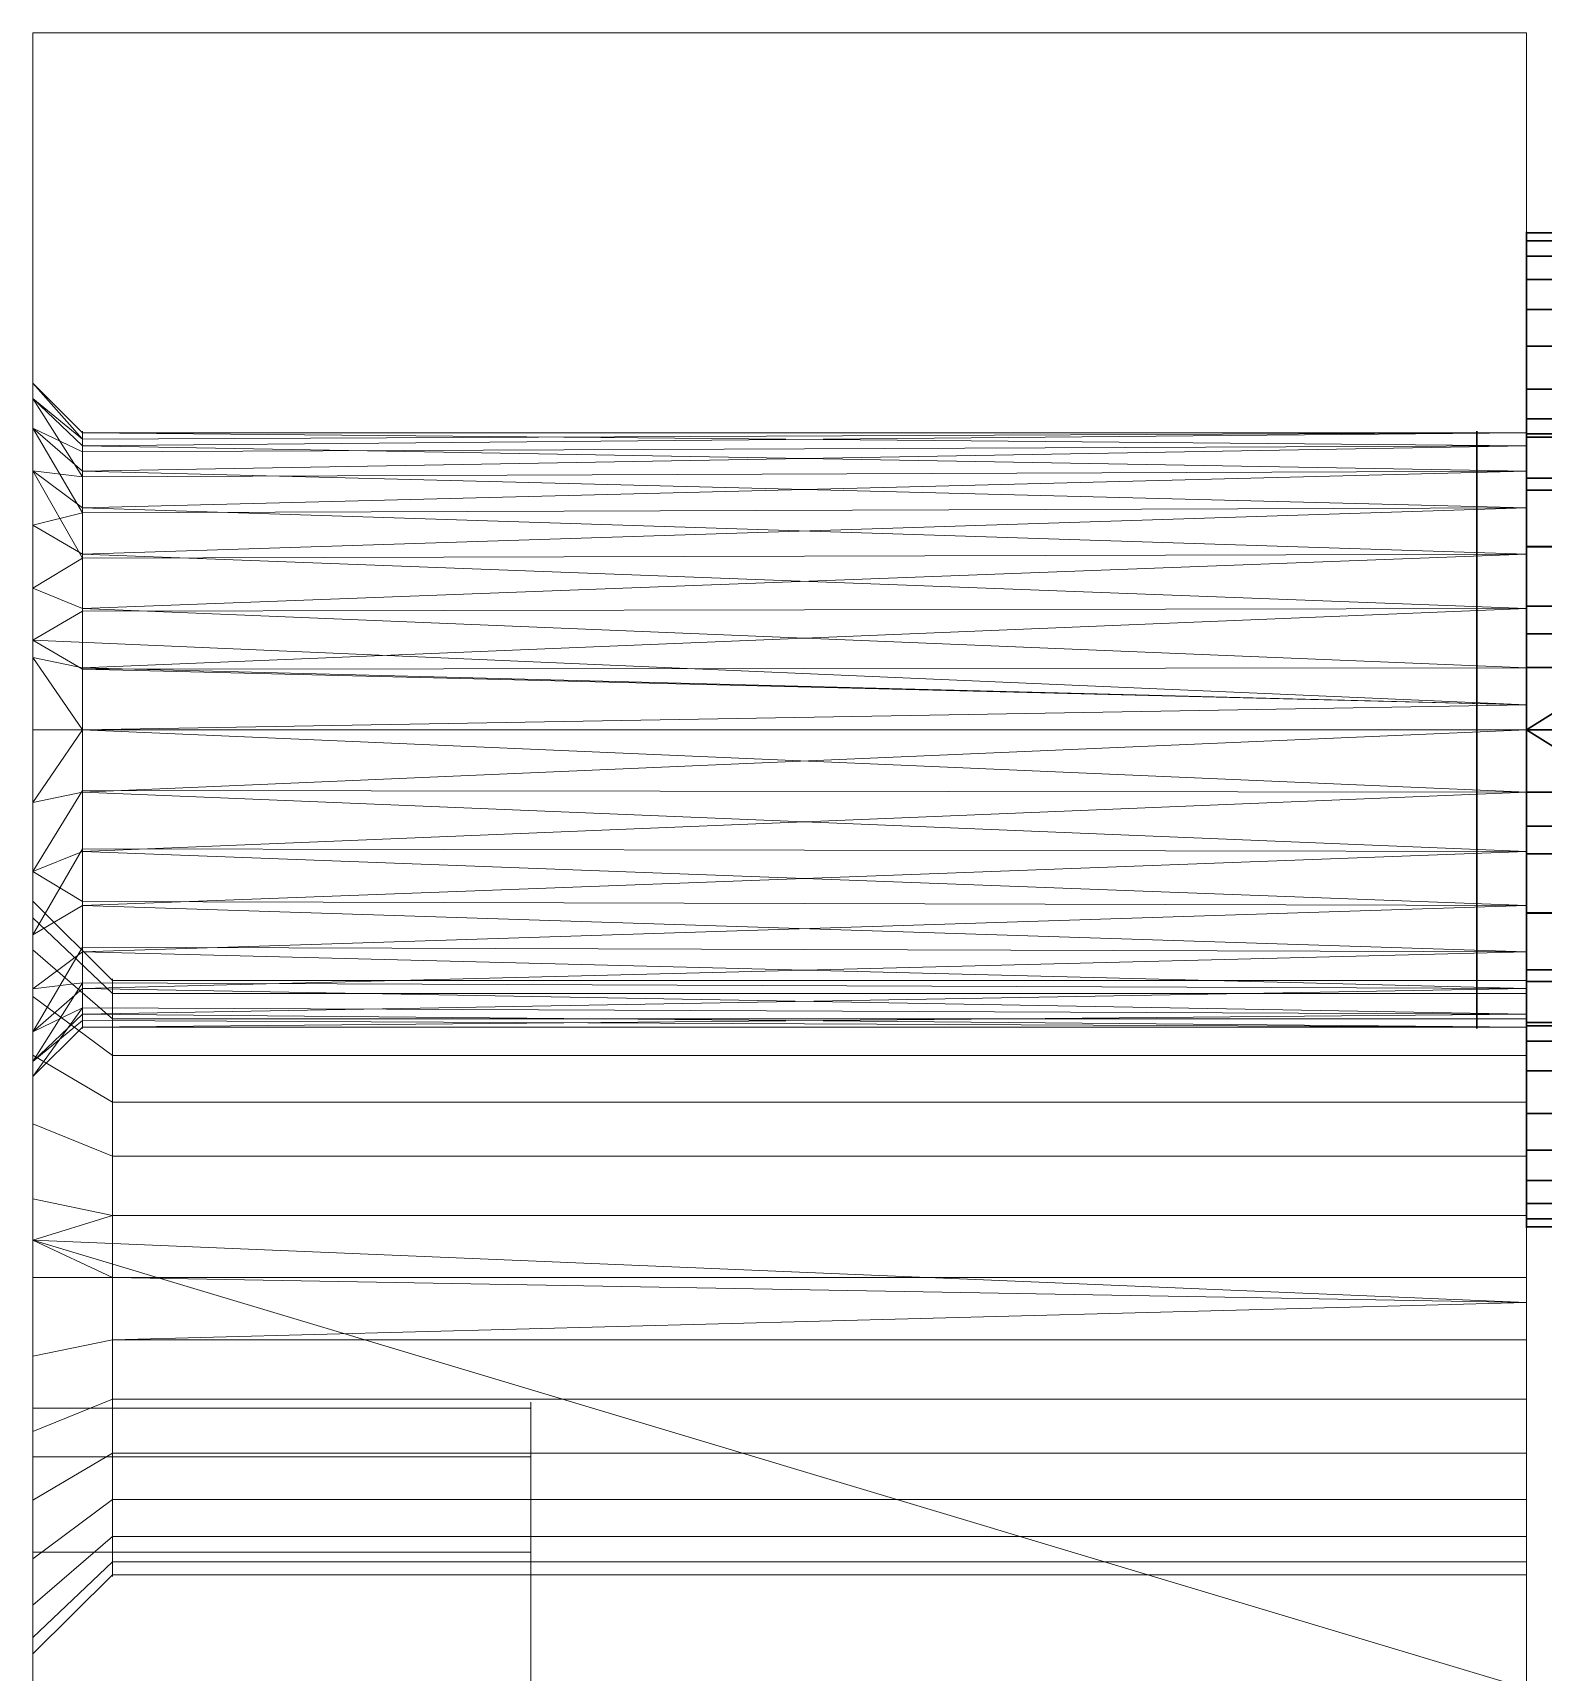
# Model space of a CAD drawing. Header units: millimetres. Extents: x -228 to 252, y -232 to 100.
# Drawn here: x -130 to -99.67, y 17.07 to 50 of the extents above; entities that cross this region are included whole.
import ezdxf

# ---------------------------------------------------------------- set-up
doc = ezdxf.new("R2010")
doc.units = ezdxf.units.MM
doc.layers.add('1', color=7, linetype='Continuous', true_color=0xffffff)

# ---------------------------------------------------------------- blocks, each defined once
blk = doc.blocks.new('UG_SURFACE_006')
at = {"layer": '1', "color": 252, "linetype": 'Continuous', "lineweight": 18}
for points in [[(75.750001, 29.999999, 34.75), (24.250001, 29.999999, 34.75), (50.000001, 29.999999, 42.5), (59.151575, 29.999999, 44.445228)], [(24.250001, 29.999999, 107.450001), (75.750001, 29.999999, 107.450001), (54.678012, 29.999999, 87.00832), (45.321986, 29.999999, 87.00832)], [(24.250001, 29.999999, 235.249996), (75.750001, 29.999999, 235.249996), (54.678012, 29.999999, 227.008328), (45.321986, 29.999999, 227.008328)], [(50.000001, 29.999999, 182.500005), (59.151575, 29.999999, 184.445232), (75.750001, 29.999999, 162.550002), (24.250001, 29.999999, 162.550002)], [(24.250001, 29.999999, 162.550002), (69.352098, 29.999999, 140.085399), (67.771971, 29.999999, 137.348533)], [(24.250001, 29.999999, 107.450001), (68.418205, 29.999999, 131.200001), (70.532829, 29.999999, 128.851473)], [(67.771971, 29.999999, 137.348533), (67.441635, 29.999999, 134.20558), (24.250001, 29.999999, 107.450001), (24.250001, 29.999999, 162.550002)], [(70.532829, 29.999999, 128.851473), (73.419869, 29.999999, 127.566084), (75.750001, 29.999999, 107.450001), (24.250001, 29.999999, 107.450001)], [(24.250001, 29.999999, 162.550002), (75.750001, 29.999999, 162.550002), (71.908802, 29.999999, 141.942948), (69.352098, 29.999999, 140.085399)], [(67.441635, 29.999999, 134.20558), (68.418205, 29.999999, 131.200001), (24.250001, 29.999999, 107.450001)], [(75.750001, 29.999999, 270.000011), (75.750001, 29.999999, 235.249996), (24.250001, 29.999999, 235.249996), (24.250001, 29.999999, 270.000011)], [(75.750001, 29.999999, 34.75), (75.750001, 29.999999, 6.5), (24.250001, 29.999999, 6.5), (24.250001, 29.999999, 34.75)], [(75.750001, 29.999999, 6.5), (75.750001, 29.999999), (24.250001, 29.999999), (24.250001, 29.999999, 6.5)], [(75.750001, 29.999999, 270.000011), (24.250001, 29.999999, 270.000011), (27.75, 0, 270.000011), (66.749997, 0, 270.000011)], [(24.250001, 29.999999), (75.750001, 29.999999), (66.749997, 0), (27.75, 0)], [(63.225165, 29.999999, 223.202884), (54.678012, 29.999999, 227.008328), (75.750001, 29.999999, 235.249996)], [(63.225165, 29.999999, 83.202884), (54.678012, 29.999999, 87.00832), (75.750001, 29.999999, 107.450001)], [(75.750001, 29.999999, 34.75), (59.151575, 29.999999, 44.445228), (66.720761, 29.999999, 49.944561)], [(75.750001, 29.999999, 162.550002), (59.151575, 29.999999, 184.445232), (66.720761, 29.999999, 189.944565)], [(75.750001, 29.999999, 107.450001), (69.485575, 29.999999, 76.250002), (63.225165, 29.999999, 83.202884)], [(69.485575, 29.999999, 216.250002), (63.225165, 29.999999, 223.202884), (75.750001, 29.999999, 235.249996)], [(63.225165, 20, 83.202884), (63.225165, 29.999999, 83.202884), (69.485575, 29.999999, 76.250002), (69.485575, 20, 76.250002)], [(63.225165, 20, 223.202884), (63.225165, 29.999999, 223.202884), (69.485575, 29.999999, 216.250002), (69.485575, 20, 216.250002)], [(66.720761, 29.999999, 49.944561), (71.398772, 29.999999, 58.047116), (75.750001, 29.999999, 34.75)], [(66.720761, 29.999999, 189.944565), (71.398772, 29.999999, 198.047116), (75.750001, 29.999999, 162.550002)], [(71.398772, 20, 58.047116), (71.398772, 29.999999, 58.047116), (66.720761, 29.999999, 49.944561), (66.720761, 20, 49.944561)], [(71.398772, 20, 198.047116), (71.398772, 29.999999, 198.047116), (66.720761, 29.999999, 189.944565), (66.720761, 20, 189.944565)], [(75.750001, 29.999999, 270.000011), (66.749997, 0, 270.000011), (74.500002, 0, 270.000011)], [(75.750001, 29.999999), (74.500002, 0), (66.749997, 0)], [(69.293663, 28.4, 136.854097), (69.03287, 28.4, 134.37283), (67.441635, 29.999999, 134.20558), (67.771971, 29.999999, 137.348533)], [(69.03287, 28.4, 134.37283), (69.803849, 28.4, 131.999999), (68.418205, 29.999999, 131.200001), (67.441635, 29.999999, 134.20558)], [(70.541129, 28.4, 139.014781), (69.293663, 28.4, 136.854097), (67.771971, 29.999999, 137.348533), (69.352098, 29.999999, 140.085399)], [(69.803849, 28.4, 131.999999), (71.473286, 28.4, 130.145893), (70.532829, 29.999999, 128.851473), (68.418205, 29.999999, 131.200001)], [(72.55958, 28.4, 140.481278), (70.541129, 28.4, 139.014781), (69.352098, 29.999999, 140.085399), (71.908802, 29.999999, 141.942948)], [(72.376743, 29.999999, 67.351893), (69.485575, 29.999999, 76.250002), (75.750001, 29.999999, 107.450001)], [(75.750001, 29.999999, 235.249996), (72.376743, 29.999999, 207.351893), (69.485575, 29.999999, 216.250002)], [(69.485575, 20, 76.250002), (69.485575, 29.999999, 76.250002), (72.376743, 29.999999, 67.351893), (72.376743, 20, 67.351893)], [(69.485575, 20, 216.250002), (69.485575, 29.999999, 216.250002), (72.376743, 29.999999, 207.351893), (72.376743, 20, 207.351893)], [(71.473286, 28.4, 130.145893), (73.75253, 28.4, 129.131109), (73.419869, 29.999999, 127.566084), (70.532829, 29.999999, 128.851473)], [(75.750001, 29.999999, 34.75), (71.398772, 29.999999, 58.047116), (72.376743, 29.999999, 67.351893)], [(75.750001, 29.999999, 235.249996), (75.750001, 29.999999, 162.550002), (71.398772, 29.999999, 198.047116), (72.376743, 29.999999, 207.351893)], [(72.376743, 20, 67.351893), (72.376743, 29.999999, 67.351893), (71.398772, 29.999999, 58.047116), (71.398772, 20, 58.047116)], [(72.376743, 20, 207.351893), (72.376743, 29.999999, 207.351893), (71.398772, 29.999999, 198.047116), (71.398772, 20, 198.047116)], [(75.000003, 29.999999, 142.6), (71.908802, 29.999999, 141.942948), (75.750001, 29.999999, 162.550002)], [(75.000003, 28.4, 141.000003), (72.55958, 28.4, 140.481278), (71.908802, 29.999999, 141.942948), (75.000003, 29.999999, 142.6)], [(72.376743, 29.999999, 67.351893), (75.750001, 29.999999, 107.450001), (75.750001, 29.999999, 34.75)], [(73.419869, 29.999999, 127.566084), (75.750001, 29.999999, 127.566084), (75.750001, 29.999999, 107.450001)], [(75.750001, 29.999999, 127.566084), (73.419869, 29.999999, 127.566084), (73.75253, 28.4, 129.131109), (76.247469, 28.4, 129.131109)], [(87.800004, 29.999999, 270.000011), (75.750001, 29.999999, 270.000011), (74.500002, 0, 270.000011), (86.499996, 0, 270.000011)], [(75.750001, 29.999999), (87.800004, 29.999999), (86.499996, 0), (74.500002, 0)], [(75.750001, 29.999999, 162.550002), (75.750001, 29.999999, 142.440587), (75.000003, 29.999999, 142.6)], [(75.000003, 28.4, 141.000003), (75.000003, 29.999999, 142.6), (75.750001, 29.999999, 142.440587)], [(75.750001, 29.999999, 142.440587), (78.091197, 29.999999, 141.942948), (77.440418, 28.4, 140.481278), (75.000003, 28.4, 141.000003)], [(87.800004, 29.999999, 107.450001), (75.750001, 29.999999, 107.450001), (76.58013, 29.999999, 127.566084), (79.46717, 29.999999, 128.851473)], [(75.750001, 29.999999, 107.450001), (75.750001, 29.999999, 127.566084), (76.58013, 29.999999, 127.566084)], [(75.750001, 29.999999, 34.75), (80.797985, 29.999999, 24.683915), (79.342604, 29.999999, 22.163119)], [(87.800004, 29.999999, 6.5), (75.750001, 29.999999, 6.5), (81.885502, 29.999999, 14.336881), (84.544621, 29.999999, 13.152967)], [(75.750001, 29.999999, 34.75), (83.152846, 29.999999, 26.394818), (80.797985, 29.999999, 24.683915)], [(75.750001, 29.999999, 6.5), (79.038344, 29.999999, 19.2683), (79.937823, 29.999999, 16.5)], [(75.750001, 29.999999, 34.75), (87.800004, 29.999999, 34.75), (86.000003, 29.999999, 27.000001), (83.152846, 29.999999, 26.394818)], [(79.937823, 29.999999, 16.5), (81.885502, 29.999999, 14.336881), (75.750001, 29.999999, 6.5)], [(79.342604, 29.999999, 22.163119), (79.038344, 29.999999, 19.2683), (75.750001, 29.999999, 6.5), (75.750001, 29.999999, 34.75)], [(75.750001, 29.999999, 235.249996), (75.750001, 29.999999, 270.000011), (79.342604, 29.999999, 252.163112), (79.038344, 29.999999, 249.268293)], [(87.800004, 29.999999, 235.249996), (75.750001, 29.999999, 235.249996), (81.885502, 29.999999, 244.336888), (84.544621, 29.999999, 243.152961)], [(79.038344, 29.999999, 249.268293), (79.937823, 29.999999, 246.5), (75.750001, 29.999999, 235.249996)], [(79.937823, 29.999999, 246.5), (81.885502, 29.999999, 244.336888), (75.750001, 29.999999, 235.249996)], [(75.750001, 29.999999, 270.000011), (80.797985, 29.999999, 254.683912), (79.342604, 29.999999, 252.163112)], [(75.750001, 29.999999, 270.000011), (87.800004, 29.999999, 270.000011), (86.000003, 29.999999, 256.999999), (83.152846, 29.999999, 256.394804)], [(83.152846, 29.999999, 256.394804), (80.797985, 29.999999, 254.683912), (75.750001, 29.999999, 270.000011)], [(78.091197, 29.999999, 141.942948), (75.750001, 29.999999, 142.440587), (75.750001, 29.999999, 162.550002), (87.800004, 29.999999, 162.550002)], [(87.800004, 29.999999, 235.249996), (87.800004, 29.999999, 162.550002), (75.750001, 29.999999, 162.550002), (75.750001, 29.999999, 235.249996)], [(87.800004, 29.999999, 107.450001), (87.800004, 29.999999, 34.75), (75.750001, 29.999999, 34.75), (75.750001, 29.999999, 107.450001)], [(87.800004, 29.999999, 6.5), (87.800004, 29.999999), (75.750001, 29.999999), (75.750001, 29.999999, 6.5)], [(76.247469, 28.4, 129.131109), (76.58013, 29.999999, 127.566084), (75.750001, 29.999999, 127.566084)], [(76.247469, 28.4, 129.131109), (78.526713, 28.4, 130.145893), (79.46717, 29.999999, 128.851473), (76.58013, 29.999999, 127.566084)], [(79.45887, 28.4, 139.014781), (77.440418, 28.4, 140.481278), (78.091197, 29.999999, 141.942948), (80.647901, 29.999999, 140.085399)], [(87.800004, 29.999999, 162.550002), (80.647901, 29.999999, 140.085399), (78.091197, 29.999999, 141.942948)], [(78.526713, 28.4, 130.145893), (80.19615, 28.4, 131.999999), (81.581794, 29.999999, 131.200001), (79.46717, 29.999999, 128.851473)], [(79.038344, 29.999999, 19.2683), (80.03287, 28.999999, 19.372828), (80.418356, 28.999999, 18.186415)], [(80.163263, 28.999999, 20.613465), (80.03287, 28.999999, 19.372828), (79.038344, 29.999999, 19.2683), (79.342604, 29.999999, 22.163119)], [(80.418356, 28.999999, 18.186415), (80.803849, 28.999999, 17.000001), (79.937823, 29.999999, 16.5), (79.038344, 29.999999, 19.2683)], [(79.937823, 29.999999, 246.5), (79.038344, 29.999999, 249.268293), (80.03287, 28.999999, 249.372825), (80.418356, 28.999999, 248.186409)], [(80.163263, 28.999999, 250.613451), (80.03287, 28.999999, 249.372825), (79.038344, 29.999999, 249.268293), (79.342604, 29.999999, 252.163112)], [(79.342604, 29.999999, 22.163119), (80.293663, 28.999999, 21.854103), (80.163263, 28.999999, 20.613465)], [(80.917396, 28.999999, 22.934442), (80.293663, 28.999999, 21.854103), (79.342604, 29.999999, 22.163119), (80.797985, 29.999999, 24.683915)], [(79.342604, 29.999999, 252.163112), (80.293663, 28.999999, 251.854092), (80.163263, 28.999999, 250.613451)], [(79.342604, 29.999999, 252.163112), (80.797985, 29.999999, 254.683912), (81.541128, 28.999999, 254.01479), (80.917396, 28.999999, 252.934456)], [(80.917396, 28.999999, 252.934456), (80.293663, 28.999999, 251.854092), (79.342604, 29.999999, 252.163112)], [(80.706336, 28.4, 136.854097), (79.45887, 28.4, 139.014781), (80.647901, 29.999999, 140.085399), (82.228027, 29.999999, 137.348533)], [(79.46717, 29.999999, 128.851473), (81.581794, 29.999999, 131.200001), (87.800004, 29.999999, 107.450001)], [(79.937823, 29.999999, 16.5), (80.803849, 28.999999, 17.000001), (81.638567, 28.999999, 16.072949)], [(81.638567, 28.999999, 16.072949), (82.473285, 28.999999, 15.145898), (81.885502, 29.999999, 14.336881), (79.937823, 29.999999, 16.5)], [(79.937823, 29.999999, 246.5), (80.803849, 28.999999, 246.999994), (81.638567, 28.999999, 246.072948)], [(80.418356, 28.999999, 248.186409), (80.803849, 28.999999, 246.999994), (79.937823, 29.999999, 246.5)], [(81.638567, 28.999999, 246.072948), (82.473285, 28.999999, 245.145902), (81.885502, 29.999999, 244.336888), (79.937823, 29.999999, 246.5)], [(80.19615, 28.4, 131.999999), (80.967128, 28.4, 134.37283), (82.558364, 29.999999, 134.20558), (81.581794, 29.999999, 131.200001)], [(82.228027, 29.999999, 137.348533), (80.647901, 29.999999, 140.085399), (87.800004, 29.999999, 162.550002)], [(80.967128, 28.4, 134.37283), (80.706336, 28.4, 136.854097), (82.228027, 29.999999, 137.348533), (82.558364, 29.999999, 134.20558)], [(80.797985, 29.999999, 24.683915), (81.541128, 28.999999, 24.014784), (80.917396, 28.999999, 22.934442)], [(82.550354, 28.999999, 24.748027), (81.541128, 28.999999, 24.014784), (80.797985, 29.999999, 24.683915), (83.152846, 29.999999, 26.394818)], [(82.550354, 28.999999, 254.748017), (81.541128, 28.999999, 254.01479), (80.797985, 29.999999, 254.683912), (83.152846, 29.999999, 256.394804)], [(87.800004, 29.999999, 107.450001), (81.581794, 29.999999, 131.200001), (82.558364, 29.999999, 134.20558)], [(81.885502, 29.999999, 14.336881), (82.473285, 28.999999, 15.145898), (83.612911, 28.999999, 14.638506)], [(83.612911, 28.999999, 14.638506), (84.75253, 28.999999, 14.131115), (84.544621, 29.999999, 13.152967), (81.885502, 29.999999, 14.336881)], [(81.885502, 29.999999, 244.336888), (82.473285, 28.999999, 245.145902), (83.612911, 28.999999, 244.638503)], [(83.612911, 28.999999, 244.638503), (84.75253, 28.999999, 244.131118), (84.544621, 29.999999, 243.152961), (81.885502, 29.999999, 244.336888)], [(87.800004, 29.999999, 162.550002), (87.800004, 29.999999, 107.450001), (82.558364, 29.999999, 134.20558), (82.228027, 29.999999, 137.348533)], [(83.152846, 29.999999, 26.394818), (83.55958, 28.999999, 25.481272), (82.550354, 28.999999, 24.748027)], [(83.152846, 29.999999, 256.394804), (83.55958, 28.999999, 255.481273), (82.550354, 28.999999, 254.748017)], [(83.152846, 29.999999, 26.394818), (86.000003, 29.999999, 27.000001), (86.000003, 28.999999, 26.000001), (84.779792, 28.999999, 25.740637)], [(84.779792, 28.999999, 25.740637), (83.55958, 28.999999, 25.481272), (83.152846, 29.999999, 26.394818)], [(83.152846, 29.999999, 256.394804), (86.000003, 29.999999, 256.999999), (86.000003, 28.999999, 256.000012), (84.779792, 28.999999, 255.740643)], [(84.779792, 28.999999, 255.740643), (83.55958, 28.999999, 255.481273), (83.152846, 29.999999, 256.394804)], [(84.544621, 29.999999, 13.152967), (87.455384, 29.999999, 13.152967), (87.800004, 29.999999, 6.5)], [(87.800004, 29.999999, 235.249996), (84.544621, 29.999999, 243.152961), (87.455384, 29.999999, 243.152961)], [(84.544621, 29.999999, 13.152967), (84.75253, 28.999999, 14.131115), (86.000003, 28.999999, 14.131115)], [(86.000003, 28.999999, 14.131115), (87.247469, 28.999999, 14.131115), (87.455384, 29.999999, 13.152967), (84.544621, 29.999999, 13.152967)], [(87.455384, 29.999999, 243.152961), (84.544621, 29.999999, 243.152961), (84.75253, 28.999999, 244.131118), (86.000003, 28.999999, 244.131118)], [(87.800004, 29.999999, 34.75), (87.800004, 29.999999, 26.617398), (86.000003, 29.999999, 27.000001)], [(87.800004, 29.999999, 270.000011), (87.800004, 29.999999, 256.617397), (86.000003, 29.999999, 256.999999)], [(87.220207, 28.999999, 25.740637), (86.000003, 28.999999, 26.000001), (86.000003, 29.999999, 27.000001), (87.800004, 29.999999, 26.617398)], [(87.220207, 28.999999, 255.740643), (86.000003, 28.999999, 256.000012), (86.000003, 29.999999, 256.999999), (87.800004, 29.999999, 256.617397)], [(86.000003, 28.999999, 244.131118), (87.247469, 28.999999, 244.131118), (87.455384, 29.999999, 243.152961)], [(86.499996, 0, 270.000011), (100.000001, 0, 270.000011), (100.000001, 29.999999, 270.000011), (87.800004, 29.999999, 270.000011)], [(87.800004, 29.999999), (100.000001, 29.999999), (100.000001, 0), (86.499996, 0)], [(87.800004, 29.999999, 26.617398), (88.847153, 29.999999, 26.394818), (88.440418, 28.999999, 25.481272), (87.220207, 28.999999, 25.740637)], [(87.800004, 29.999999, 256.617397), (88.847153, 29.999999, 256.394804), (88.440418, 28.999999, 255.481273), (87.220207, 28.999999, 255.740643)], [(87.800004, 29.999999, 13.306401), (87.455384, 29.999999, 13.152967), (87.247469, 28.999999, 14.131115), (88.387094, 28.999999, 14.638506)], [(87.800004, 29.999999, 243.306398), (87.455384, 29.999999, 243.152961), (87.247469, 28.999999, 244.131118), (88.387094, 28.999999, 244.638503)], [(87.455384, 29.999999, 243.152961), (87.800004, 29.999999, 243.306398), (87.800004, 29.999999, 235.249996)], [(87.455384, 29.999999, 13.152967), (87.800004, 29.999999, 13.306401), (87.800004, 29.999999, 6.5)], [(100.000001, 29.999999, 6.5), (87.800004, 29.999999, 6.5), (87.800004, 29.999999, 13.306401), (90.114497, 29.999999, 14.336881)], [(100.000001, 29.999999, 235.249996), (87.800004, 29.999999, 235.249996), (87.800004, 29.999999, 243.306398), (90.114497, 29.999999, 244.336888)], [(88.847153, 29.999999, 256.394804), (87.800004, 29.999999, 256.617397), (87.800004, 29.999999, 270.000011), (100.000001, 29.999999, 270.000011)], [(88.847153, 29.999999, 26.394818), (87.800004, 29.999999, 26.617398), (87.800004, 29.999999, 34.75), (100.000001, 29.999999, 34.75)], [(100.000001, 29.999999, 235.249996), (100.000001, 29.999999, 162.550002), (87.800004, 29.999999, 162.550002), (87.800004, 29.999999, 235.249996)], [(100.000001, 29.999999, 162.550002), (100.000001, 29.999999, 107.450001), (87.800004, 29.999999, 107.450001), (87.800004, 29.999999, 162.550002)], [(100.000001, 29.999999, 107.450001), (100.000001, 29.999999, 34.75), (87.800004, 29.999999, 34.75), (87.800004, 29.999999, 107.450001)], [(100.000001, 29.999999, 6.5), (100.000001, 29.999999), (87.800004, 29.999999), (87.800004, 29.999999, 6.5)], [(88.387094, 28.999999, 14.638506), (89.526713, 28.999999, 15.145898), (90.114497, 29.999999, 14.336881), (87.800004, 29.999999, 13.306401)], [(88.387094, 28.999999, 244.638503), (89.526713, 28.999999, 245.145902), (90.114497, 29.999999, 244.336888), (87.800004, 29.999999, 243.306398)], [(89.449644, 28.999999, 24.748027), (88.440418, 28.999999, 25.481272), (88.847153, 29.999999, 26.394818)], [(89.449644, 28.999999, 254.748017), (88.440418, 28.999999, 255.481273), (88.847153, 29.999999, 256.394804), (91.202013, 29.999999, 254.683912)], [(100.000001, 29.999999, 34.75), (91.202013, 29.999999, 24.683915), (88.847153, 29.999999, 26.394818)], [(100.000001, 29.999999, 270.000011), (91.202013, 29.999999, 254.683912), (88.847153, 29.999999, 256.394804)], [(88.847153, 29.999999, 26.394818), (91.202013, 29.999999, 24.683915), (90.45887, 28.999999, 24.014784), (89.449644, 28.999999, 24.748027)], [(91.202013, 29.999999, 254.683912), (90.45887, 28.999999, 254.01479), (89.449644, 28.999999, 254.748017)], [(90.114497, 29.999999, 14.336881), (89.526713, 28.999999, 15.145898), (90.361431, 28.999999, 16.072949)], [(92.062175, 29.999999, 246.5), (90.114497, 29.999999, 244.336888), (89.526713, 28.999999, 245.145902), (90.361431, 28.999999, 246.072948)], [(100.000001, 29.999999, 6.5), (90.114497, 29.999999, 14.336881), (92.062175, 29.999999, 16.5)], [(100.000001, 29.999999, 235.249996), (90.114497, 29.999999, 244.336888), (92.062175, 29.999999, 246.5)], [(90.361431, 28.999999, 16.072949), (91.19615, 28.999999, 17.000001), (92.062175, 29.999999, 16.5), (90.114497, 29.999999, 14.336881)], [(90.361431, 28.999999, 246.072948), (91.19615, 28.999999, 246.999994), (92.062175, 29.999999, 246.5)], [(91.082603, 28.999999, 22.934442), (90.45887, 28.999999, 24.014784), (91.202013, 29.999999, 24.683915)], [(91.082603, 28.999999, 252.934456), (90.45887, 28.999999, 254.01479), (91.202013, 29.999999, 254.683912), (92.657395, 29.999999, 252.163112)], [(91.202013, 29.999999, 24.683915), (92.657395, 29.999999, 22.163119), (91.706336, 28.999999, 21.854103), (91.082603, 28.999999, 22.934442)], [(92.657395, 29.999999, 252.163112), (91.706336, 28.999999, 251.854092), (91.082603, 28.999999, 252.934456)], [(92.062175, 29.999999, 16.5), (91.19615, 28.999999, 17.000001), (91.581643, 28.999999, 18.186415)], [(92.062175, 29.999999, 246.5), (91.19615, 28.999999, 246.999994), (91.581643, 28.999999, 248.186409)], [(92.657395, 29.999999, 22.163119), (91.202013, 29.999999, 24.683915), (100.000001, 29.999999, 34.75)], [(92.657395, 29.999999, 252.163112), (91.202013, 29.999999, 254.683912), (100.000001, 29.999999, 270.000011)], [(91.581643, 28.999999, 18.186415), (91.967128, 28.999999, 19.372828), (92.961654, 29.999999, 19.2683), (92.062175, 29.999999, 16.5)], [(91.581643, 28.999999, 248.186409), (91.967128, 28.999999, 249.372825), (92.961654, 29.999999, 249.268293), (92.062175, 29.999999, 246.5)], [(91.836736, 28.999999, 20.613465), (91.706336, 28.999999, 21.854103), (92.657395, 29.999999, 22.163119), (92.961654, 29.999999, 19.2683)], [(91.836736, 28.999999, 250.613451), (91.706336, 28.999999, 251.854092), (92.657395, 29.999999, 252.163112)], [(92.961654, 29.999999, 19.2683), (91.967128, 28.999999, 19.372828), (91.836736, 28.999999, 20.613465)], [(92.657395, 29.999999, 252.163112), (92.961654, 29.999999, 249.268293), (91.967128, 28.999999, 249.372825), (91.836736, 28.999999, 250.613451)], [(92.062175, 29.999999, 16.5), (92.961654, 29.999999, 19.2683), (100.000001, 29.999999, 6.5)], [(100.000001, 29.999999, 235.249996), (92.062175, 29.999999, 246.5), (92.961654, 29.999999, 249.268293)], [(100.000001, 29.999999, 34.75), (100.000001, 29.999999, 6.5), (92.961654, 29.999999, 19.2683), (92.657395, 29.999999, 22.163119)], [(92.961654, 29.999999, 249.268293), (92.657395, 29.999999, 252.163112), (100.000001, 29.999999, 270.000011), (100.000001, 29.999999, 235.249996)], [(100.000001, 29.999999, 270.000011), (100.000001, 0, 270.000011), (100.000001, 0, 263.000011)], [(100.000001, 0, 231.749997), (100.000001, 0, 165.749997), (100.000001, 29.999999, 162.550002), (100.000001, 29.999999, 235.249996)], [(100.000001, 0, 165.749997), (100.000001, 0, 104.249999), (100.000001, 29.999999, 107.450001), (100.000001, 29.999999, 162.550002)], [(100.000001, 0, 104.249999), (100.000001, 0, 38.249999), (100.000001, 29.999999, 34.75), (100.000001, 29.999999, 107.450001)], [(100.000001, 0, 38.249999), (100.000001, 0), (100.000001, 29.999999, 6.5), (100.000001, 29.999999, 34.75)], [(100.000001, 0), (100.000001, 29.999999), (100.000001, 29.999999, 6.5)], [(100.000001, 0, 263.000011), (100.000001, 0, 231.749997), (100.000001, 29.999999, 235.249996), (100.000001, 29.999999, 270.000011)], [(80.03287, 0, 20.627171), (80.293663, 0, 18.145898), (80.03287, 28.999999, 19.372828)], [(80.293663, 0, 18.145898), (80.418356, 28.999999, 18.186415), (80.03287, 28.999999, 19.372828)], [(80.803849, 0, 23), (80.03287, 0, 20.627171), (80.293663, 28.999999, 21.854103)], [(80.03287, 0, 20.627171), (80.163263, 28.999999, 20.613465), (80.293663, 28.999999, 21.854103)], [(80.03287, 28.999999, 19.372828), (80.163263, 28.999999, 20.613465), (80.03287, 0, 20.627171)], [(80.03287, 0, 250.62716), (80.293663, 0, 248.145893), (80.03287, 28.999999, 249.372825)], [(80.293663, 0, 248.145893), (80.418356, 28.999999, 248.186409), (80.03287, 28.999999, 249.372825)], [(80.803849, 0, 252.999991), (80.03287, 0, 250.62716), (80.293663, 28.999999, 251.854092)], [(80.03287, 0, 250.62716), (80.163263, 28.999999, 250.613451), (80.293663, 28.999999, 251.854092)], [(80.03287, 28.999999, 249.372825), (80.163263, 28.999999, 250.613451), (80.03287, 0, 250.62716)], [(80.293663, 0, 18.145898), (81.541128, 0, 15.985217), (80.803849, 28.999999, 17.000001)], [(80.293663, 28.999999, 21.854103), (80.917396, 28.999999, 22.934442), (80.803849, 0, 23)], [(80.803849, 28.999999, 17.000001), (80.418356, 28.999999, 18.186415), (80.293663, 0, 18.145898)], [(80.293663, 0, 248.145893), (81.541128, 0, 245.98521), (80.803849, 28.999999, 246.999994)], [(80.293663, 28.999999, 251.854092), (80.917396, 28.999999, 252.934456), (80.803849, 0, 252.999991)], [(80.803849, 28.999999, 246.999994), (80.418356, 28.999999, 248.186409), (80.293663, 0, 248.145893)], [(81.541128, 0, 15.985217), (81.638567, 28.999999, 16.072949), (80.803849, 28.999999, 17.000001)], [(82.473285, 0, 24.854101), (80.803849, 0, 23), (81.541128, 28.999999, 24.014784)], [(80.803849, 0, 23), (80.917396, 28.999999, 22.934442), (81.541128, 28.999999, 24.014784)], [(81.541128, 0, 245.98521), (81.638567, 28.999999, 246.072948), (80.803849, 28.999999, 246.999994)], [(80.803849, 0, 252.999991), (80.917396, 28.999999, 252.934456), (81.541128, 28.999999, 254.01479)], [(81.541128, 28.999999, 254.01479), (82.473285, 0, 254.854113), (80.803849, 0, 252.999991)], [(81.541128, 0, 15.985217), (83.55958, 0, 14.518728), (82.473285, 28.999999, 15.145898)], [(81.541128, 28.999999, 24.014784), (82.550354, 28.999999, 24.748027), (82.473285, 0, 24.854101)], [(82.473285, 28.999999, 15.145898), (81.638567, 28.999999, 16.072949), (81.541128, 0, 15.985217)], [(81.541128, 0, 245.98521), (83.55958, 0, 244.518727), (82.473285, 28.999999, 245.145902)], [(81.541128, 28.999999, 254.01479), (82.550354, 28.999999, 254.748017), (82.473285, 0, 254.854113)], [(82.473285, 28.999999, 245.145902), (81.638567, 28.999999, 246.072948), (81.541128, 0, 245.98521)], [(83.55958, 0, 14.518728), (83.612911, 28.999999, 14.638506), (82.473285, 28.999999, 15.145898)], [(84.75253, 0, 25.868885), (82.473285, 0, 24.854101), (83.55958, 28.999999, 25.481272)], [(82.473285, 0, 24.854101), (82.550354, 28.999999, 24.748027), (83.55958, 28.999999, 25.481272)], [(83.55958, 0, 244.518727), (83.612911, 28.999999, 244.638503), (82.473285, 28.999999, 245.145902)], [(84.75253, 0, 255.868882), (82.473285, 0, 254.854113), (83.55958, 28.999999, 255.481273)], [(82.473285, 0, 254.854113), (82.550354, 28.999999, 254.748017), (83.55958, 28.999999, 255.481273)], [(83.55958, 0, 14.518728), (86.000003, 0, 14), (84.75253, 28.999999, 14.131115)], [(83.55958, 28.999999, 25.481272), (84.779792, 28.999999, 25.740637), (84.75253, 0, 25.868885)], [(84.75253, 28.999999, 14.131115), (83.612911, 28.999999, 14.638506), (83.55958, 0, 14.518728)], [(83.55958, 0, 244.518727), (86.000003, 0, 244.000003), (84.75253, 28.999999, 244.131118)], [(83.55958, 28.999999, 255.481273), (84.779792, 28.999999, 255.740643), (84.75253, 0, 255.868882)], [(84.75253, 28.999999, 244.131118), (83.612911, 28.999999, 244.638503), (83.55958, 0, 244.518727)], [(86.000003, 0, 14), (86.000003, 28.999999, 14.131115), (84.75253, 28.999999, 14.131115)], [(84.75253, 0, 25.868885), (84.779792, 28.999999, 25.740637), (86.000003, 28.999999, 26.000001)], [(86.000003, 28.999999, 26.000001), (86.499996, 0, 25.868885), (84.75253, 0, 25.868885)], [(86.000003, 0, 244.000003), (86.000003, 28.999999, 244.131118), (84.75253, 28.999999, 244.131118)], [(84.75253, 0, 255.868882), (84.779792, 28.999999, 255.740643), (86.000003, 28.999999, 256.000012)], [(86.000003, 28.999999, 256.000012), (86.499996, 0, 255.868882), (84.75253, 0, 255.868882)], [(86.000003, 28.999999, 14.131115), (86.000003, 0, 14), (86.499996, 0, 14.106278)], [(86.499996, 0, 14.106278), (87.247469, 28.999999, 14.131115), (86.000003, 28.999999, 14.131115)], [(86.499996, 0, 25.868885), (86.000003, 28.999999, 26.000001), (87.220207, 28.999999, 25.740637)], [(86.499996, 0, 255.868882), (86.000003, 28.999999, 256.000012), (87.220207, 28.999999, 255.740643)], [(86.000003, 28.999999, 244.131118), (86.000003, 0, 244.000003), (86.499996, 0, 244.106278)], [(86.499996, 0, 244.106278), (87.247469, 28.999999, 244.131118), (86.000003, 28.999999, 244.131118)], [(87.220207, 28.999999, 25.740637), (87.247469, 0, 25.868885), (86.499996, 0, 25.868885)], [(87.247469, 28.999999, 14.131115), (86.499996, 0, 14.106278), (88.440418, 0, 14.518728)], [(87.220207, 28.999999, 255.740643), (87.247469, 0, 255.868882), (86.499996, 0, 255.868882)], [(87.247469, 28.999999, 244.131118), (86.499996, 0, 244.106278), (88.440418, 0, 244.518727)], [(87.247469, 0, 25.868885), (87.220207, 28.999999, 25.740637), (88.440418, 28.999999, 25.481272)], [(87.247469, 0, 255.868882), (87.220207, 28.999999, 255.740643), (88.440418, 28.999999, 255.481273)], [(88.440418, 28.999999, 25.481272), (89.526713, 0, 24.854101), (87.247469, 0, 25.868885)], [(88.440418, 0, 14.518728), (88.387094, 28.999999, 14.638506), (87.247469, 28.999999, 14.131115)], [(89.526713, 0, 254.854113), (87.247469, 0, 255.868882), (88.440418, 28.999999, 255.481273)], [(88.440418, 0, 244.518727), (88.387094, 28.999999, 244.638503), (87.247469, 28.999999, 244.131118)], [(89.526713, 28.999999, 15.145898), (88.387094, 28.999999, 14.638506), (88.440418, 0, 14.518728)], [(89.526713, 28.999999, 245.145902), (88.387094, 28.999999, 244.638503), (88.440418, 0, 244.518727)], [(89.526713, 28.999999, 15.145898), (88.440418, 0, 14.518728), (90.45887, 0, 15.985217)], [(88.440418, 28.999999, 25.481272), (89.449644, 28.999999, 24.748027), (89.526713, 0, 24.854101)], [(89.526713, 28.999999, 245.145902), (88.440418, 0, 244.518727), (90.45887, 0, 245.98521)], [(88.440418, 28.999999, 255.481273), (89.449644, 28.999999, 254.748017), (89.526713, 0, 254.854113)], [(89.526713, 0, 24.854101), (89.449644, 28.999999, 24.748027), (90.45887, 28.999999, 24.014784)], [(89.526713, 0, 254.854113), (89.449644, 28.999999, 254.748017), (90.45887, 28.999999, 254.01479)], [(91.19615, 0, 23), (89.526713, 0, 24.854101), (90.45887, 28.999999, 24.014784)], [(90.45887, 0, 15.985217), (90.361431, 28.999999, 16.072949), (89.526713, 28.999999, 15.145898)], [(91.19615, 0, 252.999991), (89.526713, 0, 254.854113), (90.45887, 28.999999, 254.01479)], [(90.45887, 0, 245.98521), (90.361431, 28.999999, 246.072948), (89.526713, 28.999999, 245.145902)], [(91.19615, 28.999999, 17.000001), (90.361431, 28.999999, 16.072949), (90.45887, 0, 15.985217)], [(91.19615, 28.999999, 246.999994), (90.361431, 28.999999, 246.072948), (90.45887, 0, 245.98521)], [(91.19615, 28.999999, 17.000001), (90.45887, 0, 15.985217), (91.706336, 0, 18.145898)], [(90.45887, 28.999999, 24.014784), (91.082603, 28.999999, 22.934442), (91.19615, 0, 23)], [(91.19615, 28.999999, 246.999994), (90.45887, 0, 245.98521), (91.706336, 0, 248.145893)], [(90.45887, 28.999999, 254.01479), (91.082603, 28.999999, 252.934456), (91.19615, 0, 252.999991)], [(91.19615, 0, 23), (91.082603, 28.999999, 22.934442), (91.706336, 28.999999, 21.854103)], [(91.19615, 0, 252.999991), (91.082603, 28.999999, 252.934456), (91.706336, 28.999999, 251.854092)], [(91.706336, 28.999999, 21.854103), (91.967128, 0, 20.627171), (91.19615, 0, 23)], [(91.706336, 0, 18.145898), (91.581643, 28.999999, 18.186415), (91.19615, 28.999999, 17.000001)], [(91.706336, 28.999999, 251.854092), (91.967128, 0, 250.62716), (91.19615, 0, 252.999991)], [(91.706336, 0, 248.145893), (91.581643, 28.999999, 248.186409), (91.19615, 28.999999, 246.999994)], [(91.967128, 28.999999, 19.372828), (91.581643, 28.999999, 18.186415), (91.706336, 0, 18.145898)], [(91.967128, 28.999999, 249.372825), (91.581643, 28.999999, 248.186409), (91.706336, 0, 248.145893)], [(91.706336, 0, 18.145898), (91.967128, 0, 20.627171), (91.967128, 28.999999, 19.372828)], [(91.706336, 28.999999, 21.854103), (91.836736, 28.999999, 20.613465), (91.967128, 0, 20.627171)], [(91.967128, 28.999999, 249.372825), (91.706336, 0, 248.145893), (91.967128, 0, 250.62716)], [(91.706336, 28.999999, 251.854092), (91.836736, 28.999999, 250.613451), (91.967128, 0, 250.62716)], [(91.967128, 0, 20.627171), (91.836736, 28.999999, 20.613465), (91.967128, 28.999999, 19.372828)], [(91.967128, 0, 250.62716), (91.836736, 28.999999, 250.613451), (91.967128, 28.999999, 249.372825)], [(69.03287, 28.4, 134.37283), (69.03287, 0, 134.37283), (69.803849, 0, 131.999999), (69.803849, 28.4, 131.999999)], [(69.293663, 28.4, 136.854097), (69.293663, 0, 136.854097), (69.03287, 0, 134.37283), (69.03287, 28.4, 134.37283)], [(70.541129, 28.4, 139.014781), (70.541129, 0, 139.014781), (69.293663, 0, 136.854097), (69.293663, 28.4, 136.854097)], [(69.803849, 28.4, 131.999999), (69.803849, 0, 131.999999), (71.473286, 0, 130.145893), (71.473286, 28.4, 130.145893)], [(72.55958, 28.4, 140.481278), (72.55958, 0, 140.481278), (70.541129, 0, 139.014781), (70.541129, 28.4, 139.014781)], [(71.473286, 28.4, 130.145893), (71.473286, 0, 130.145893), (73.75253, 0, 129.131109), (73.75253, 28.4, 129.131109)], [(74.500002, 0, 140.893728), (72.55958, 0, 140.481278), (72.55958, 28.4, 140.481278), (75.000003, 28.4, 141.000003)], [(73.75253, 28.4, 129.131109), (73.75253, 0, 129.131109), (74.500002, 0, 129.131109)], [(74.500002, 0, 129.131109), (76.247469, 0, 129.131109), (76.247469, 28.4, 129.131109), (73.75253, 28.4, 129.131109)], [(75.000003, 28.4, 141.000003), (75.000003, 0, 141.000003), (74.500002, 0, 140.893728)], [(77.440418, 28.4, 140.481278), (77.440418, 0, 140.481278), (75.000003, 0, 141.000003), (75.000003, 28.4, 141.000003)], [(76.247469, 28.4, 129.131109), (76.247469, 0, 129.131109), (78.526713, 0, 130.145893), (78.526713, 28.4, 130.145893)], [(79.45887, 28.4, 139.014781), (79.45887, 0, 139.014781), (77.440418, 0, 140.481278), (77.440418, 28.4, 140.481278)], [(78.526713, 28.4, 130.145893), (78.526713, 0, 130.145893), (80.19615, 0, 131.999999), (80.19615, 28.4, 131.999999)], [(80.706336, 28.4, 136.854097), (80.706336, 0, 136.854097), (79.45887, 0, 139.014781), (79.45887, 28.4, 139.014781)], [(80.19615, 28.4, 131.999999), (80.19615, 0, 131.999999), (80.967128, 0, 134.37283), (80.967128, 28.4, 134.37283)], [(80.967128, 28.4, 134.37283), (80.967128, 0, 134.37283), (80.706336, 0, 136.854097), (80.706336, 28.4, 136.854097)], [(63.225165, 20, 83.202884), (69.485575, 20, 76.250002), (60.825318, 20, 71.249999), (57.347316, 20, 75.112715)], [(63.225165, 20, 223.202884), (69.485575, 20, 216.250002), (60.825318, 20, 211.250007), (57.347316, 20, 215.112716)], [(59.28931, 20, 56.635868), (61.888207, 20, 61.137289), (71.398772, 20, 58.047116), (66.720761, 20, 49.944561)], [(71.398772, 20, 198.047116), (66.720761, 20, 189.944565), (59.28931, 20, 196.635872), (61.888207, 20, 201.137289)], [(62.431525, 20, 66.306606), (60.825318, 20, 71.249999), (69.485575, 20, 76.250002), (72.376743, 20, 67.351893)], [(62.431525, 20, 206.306607), (60.825318, 20, 211.250007), (69.485575, 20, 216.250002), (72.376743, 20, 207.351893)], [(72.376743, 20, 67.351893), (71.398772, 20, 58.047116), (61.888207, 20, 61.137289), (62.431525, 20, 66.306606)], [(72.376743, 20, 207.351893), (71.398772, 20, 198.047116), (61.888207, 20, 201.137289), (62.431525, 20, 206.306607)], [(66.749997, 0, 165.749997), (66.749997, 0, 104.249999), (69.03287, 0, 134.37283)], [(66.749997, 0, 165.749997), (69.293663, 0, 136.854097), (70.541129, 0, 139.014781)], [(66.749997, 0, 104.249999), (69.803849, 0, 131.999999), (69.03287, 0, 134.37283)], [(69.03287, 0, 134.37283), (69.293663, 0, 136.854097), (66.749997, 0, 165.749997)], [(66.749997, 0, 104.249999), (71.473286, 0, 130.145893), (69.803849, 0, 131.999999)], [(70.541129, 0, 139.014781), (72.55958, 0, 140.481278), (66.749997, 0, 165.749997)], [(66.749997, 0, 104.249999), (74.500002, 0, 104.249999), (74.500002, 0, 129.131109), (73.75253, 0, 129.131109)], [(73.75253, 0, 129.131109), (71.473286, 0, 130.145893), (66.749997, 0, 104.249999)], [(72.55958, 0, 140.481278), (74.500002, 0, 140.893728), (74.500002, 0, 165.749997), (66.749997, 0, 165.749997)], [(74.500002, 0), (74.500002, 0, 38.249999), (66.749997, 0, 38.249999), (66.749997, 0)], [(74.500002, 0, 38.249999), (74.500002, 0, 104.249999), (66.749997, 0, 104.249999), (66.749997, 0, 38.249999)], [(74.500002, 0, 165.749997), (74.500002, 0, 231.749997), (66.749997, 0, 231.749997), (66.749997, 0, 165.749997)], [(74.500002, 0, 231.749997), (74.500002, 0, 263.000011), (66.749997, 0, 263.000011), (66.749997, 0, 231.749997)], [(74.500002, 0, 263.000011), (74.500002, 0, 270.000011), (66.749997, 0, 270.000011), (66.749997, 0, 263.000011)], [(74.500002, 0, 165.749997), (74.500002, 0, 140.893728), (75.000003, 0, 141.000003)], [(75.000003, 0, 141.000003), (77.440418, 0, 140.481278), (86.499996, 0, 165.749997), (74.500002, 0, 165.749997)], [(74.500002, 0, 263.000011), (80.803849, 0, 252.999991), (82.473285, 0, 254.854113)], [(74.500002, 0, 263.000011), (80.03287, 0, 250.62716), (80.803849, 0, 252.999991)], [(74.500002, 0, 263.000011), (74.500002, 0, 231.749997), (80.293663, 0, 248.145893), (80.03287, 0, 250.62716)], [(74.500002, 0, 231.749997), (83.55958, 0, 244.518727), (81.541128, 0, 245.98521)], [(81.541128, 0, 245.98521), (80.293663, 0, 248.145893), (74.500002, 0, 231.749997)], [(86.000003, 0, 244.000003), (83.55958, 0, 244.518727), (74.500002, 0, 231.749997), (86.499996, 0, 231.749997)], [(82.473285, 0, 254.854113), (84.75253, 0, 255.868882), (86.499996, 0, 263.000011), (74.500002, 0, 263.000011)], [(74.500002, 0, 38.249999), (80.803849, 0, 23), (82.473285, 0, 24.854101)], [(82.473285, 0, 24.854101), (84.75253, 0, 25.868885), (86.499996, 0, 38.249999), (74.500002, 0, 38.249999)], [(74.500002, 0, 38.249999), (74.500002, 0), (80.293663, 0, 18.145898), (80.03287, 0, 20.627171)], [(80.03287, 0, 20.627171), (80.803849, 0, 23), (74.500002, 0, 38.249999)], [(74.500002, 0), (83.55958, 0, 14.518728), (81.541128, 0, 15.985217)], [(81.541128, 0, 15.985217), (80.293663, 0, 18.145898), (74.500002, 0)], [(86.000003, 0, 14), (83.55958, 0, 14.518728), (74.500002, 0), (86.499996, 0)], [(76.247469, 0, 129.131109), (74.500002, 0, 129.131109), (74.500002, 0, 104.249999), (86.499996, 0, 104.249999)], [(86.499996, 0, 38.249999), (86.499996, 0, 104.249999), (74.500002, 0, 104.249999), (74.500002, 0, 38.249999)], [(86.499996, 0, 165.749997), (86.499996, 0, 231.749997), (74.500002, 0, 231.749997), (74.500002, 0, 165.749997)], [(86.499996, 0, 263.000011), (86.499996, 0, 270.000011), (74.500002, 0, 270.000011), (74.500002, 0, 263.000011)], [(86.499996, 0, 104.249999), (78.526713, 0, 130.145893), (76.247469, 0, 129.131109)], [(86.499996, 0, 165.749997), (77.440418, 0, 140.481278), (79.45887, 0, 139.014781)], [(80.19615, 0, 131.999999), (78.526713, 0, 130.145893), (86.499996, 0, 104.249999)], [(79.45887, 0, 139.014781), (80.706336, 0, 136.854097), (86.499996, 0, 165.749997)], [(86.499996, 0, 104.249999), (80.967128, 0, 134.37283), (80.19615, 0, 131.999999)], [(86.499996, 0, 104.249999), (86.499996, 0, 165.749997), (80.706336, 0, 136.854097), (80.967128, 0, 134.37283)], [(84.75253, 0, 25.868885), (86.499996, 0, 25.868885), (86.499996, 0, 38.249999)], [(84.75253, 0, 255.868882), (86.499996, 0, 255.868882), (86.499996, 0, 263.000011)], [(86.499996, 0, 231.749997), (86.499996, 0, 244.106278), (86.000003, 0, 244.000003)], [(86.499996, 0), (86.499996, 0, 14.106278), (86.000003, 0, 14)], [(100.000001, 0, 263.000011), (86.499996, 0, 263.000011), (87.247469, 0, 255.868882), (89.526713, 0, 254.854113)], [(86.499996, 0, 263.000011), (86.499996, 0, 255.868882), (87.247469, 0, 255.868882)], [(100.000001, 0, 38.249999), (86.499996, 0, 38.249999), (87.247469, 0, 25.868885), (89.526713, 0, 24.854101)], [(86.499996, 0, 38.249999), (86.499996, 0, 25.868885), (87.247469, 0, 25.868885)], [(88.440418, 0, 14.518728), (86.499996, 0, 14.106278), (86.499996, 0), (100.000001, 0)], [(88.440418, 0, 244.518727), (86.499996, 0, 244.106278), (86.499996, 0, 231.749997), (100.000001, 0, 231.749997)], [(100.000001, 0, 38.249999), (100.000001, 0, 104.249999), (86.499996, 0, 104.249999), (86.499996, 0, 38.249999)], [(100.000001, 0, 104.249999), (100.000001, 0, 165.749997), (86.499996, 0, 165.749997), (86.499996, 0, 104.249999)], [(100.000001, 0, 165.749997), (100.000001, 0, 231.749997), (86.499996, 0, 231.749997), (86.499996, 0, 165.749997)], [(100.000001, 0, 263.000011), (100.000001, 0, 270.000011), (86.499996, 0, 270.000011), (86.499996, 0, 263.000011)], [(90.45887, 0, 245.98521), (88.440418, 0, 244.518727), (100.000001, 0, 231.749997)], [(90.45887, 0, 15.985217), (88.440418, 0, 14.518728), (100.000001, 0)], [(89.526713, 0, 254.854113), (91.19615, 0, 252.999991), (100.000001, 0, 263.000011)], [(89.526713, 0, 24.854101), (91.19615, 0, 23), (100.000001, 0, 38.249999)], [(100.000001, 0, 231.749997), (91.706336, 0, 248.145893), (90.45887, 0, 245.98521)], [(100.000001, 0), (91.706336, 0, 18.145898), (90.45887, 0, 15.985217)], [(91.19615, 0, 252.999991), (91.967128, 0, 250.62716), (100.000001, 0, 263.000011)], [(100.000001, 0, 38.249999), (91.19615, 0, 23), (91.967128, 0, 20.627171)], [(100.000001, 0, 231.749997), (100.000001, 0, 263.000011), (91.967128, 0, 250.62716), (91.706336, 0, 248.145893)], [(91.967128, 0, 20.627171), (91.706336, 0, 18.145898), (100.000001, 0), (100.000001, 0, 38.249999)]]:
    blk.add_3dface(points, dxfattribs=at)
blk = doc.blocks.new('kolodka_MODEL')
at = {"layer": '1', "color": 252, "linetype": 'Continuous', "lineweight": 18}
for p, q in [((100, 30, 270), (100, 0, 270)), ((100, 0), (100, 30)), ((100, 0, 270), (0, 0, 270)), ((0, 0), (100, 0)), ((100, 0), (100, 0, 270))]:
    blk.add_line(p, q, dxfattribs=at)
at = {"layer": '1', "color": 252, "linetype": 'Continuous', "lineweight": 18, "extrusion": (0, 1, 0)}
for centre in [(-86, 20, 29), (-86, 250, 29), (-75, 135, 28.4), (-75, 135)]:
    blk.add_circle(centre, 6, dxfattribs=at)
at = {"layer": '1', "color": 252, "linetype": 'Continuous', "lineweight": 18, "extrusion": (0, -1, 0)}
for centre, radius in [((50, 65, -20), 22.5), ((50, 205, -20), 22.5), ((86, 250), 6), ((86, 20), 6)]:
    blk.add_circle(centre, radius, dxfattribs=at)
at = {"layer": '1', "color": 252, "linetype": 'Continuous', "lineweight": 18}
blk.add_blockref('UG_SURFACE_006', (0, 0), dxfattribs=at)
blk = doc.blocks.new('3047-1_pf_BODY')
at = {"layer": '1', "color": 21, "linetype": 'Continuous', "lineweight": 25, "extrusion": (0, 0, -1)}
blk.add_circle((0, 0, -52), 6, dxfattribs=at)
at = {"layer": '1', "color": 21, "linetype": 'Continuous', "lineweight": 25}
for radius in [5, 3.9]:
    blk.add_circle((0, 0, 53), radius, dxfattribs=at)
blk = doc.blocks.new('UG_SURFACE_010')
at = {"layer": '1', "color": 190, "linetype": 'Continuous', "lineweight": 25}
for points in [[(0.627905, 9.980267, 2), (-1.873813, 9.822872, 2), (-1.931356, 5.944103, 2), (0, 6.25, 2)], [(0, 6.25), (-1.931356, 5.944103), (-1.873813, 9.822872), (0.627905, 9.980267)], [(0.627905, 9.980267, 2), (0.627905, 9.980267), (-1.873813, 9.822872), (-1.873813, 9.822872, 2)], [(3.09017, 9.510566, 2), (0.627905, 9.980267, 2), (0, 6.25, 2), (1.931356, 5.944103, 2)], [(0.627905, 9.980267), (3.09017, 9.510566), (1.931356, 5.944103), (0, 6.25)], [(3.09017, 9.510566, 2), (3.09017, 9.510566), (0.627905, 9.980267), (0.627905, 9.980267, 2)], [(-1.931356, 5.944103, 2), (-1.873813, 9.822872, 2), (-4.257793, 9.04827, 2)], [(-1.873813, 9.822872, 2), (-1.873813, 9.822872), (-4.257793, 9.04827), (-4.257793, 9.04827, 2)], [(-4.257793, 9.04827), (-1.873813, 9.822872), (-1.931356, 5.944103)], [(1.931356, 5.944103, 2), (3.673658, 5.056356, 2), (5.358268, 8.443279, 2), (3.09017, 9.510566, 2)], [(3.09017, 9.510566), (5.358268, 8.443279), (3.673658, 5.056356), (1.931356, 5.944103)], [(5.358268, 8.443279, 2), (5.358268, 8.443279), (3.09017, 9.510566), (3.09017, 9.510566, 2)], [(-4.257793, 9.04827, 2), (-6.37424, 7.705132, 2), (-3.673658, 5.056356, 2), (-1.931356, 5.944103, 2)], [(-4.257793, 9.04827, 2), (-4.257793, 9.04827), (-6.37424, 7.705132), (-6.37424, 7.705132, 2)], [(-1.931356, 5.944103), (-3.673658, 5.056356), (-6.37424, 7.705132), (-4.257793, 9.04827)], [(7.289686, 6.845471, 2), (5.358268, 8.443279, 2), (3.673658, 5.056356, 2), (5.056356, 3.673658, 2)], [(5.056356, 3.673658), (3.673658, 5.056356), (5.358268, 8.443279), (7.289686, 6.845471)], [(7.289686, 6.845471, 2), (7.289686, 6.845471), (5.358268, 8.443279), (5.358268, 8.443279, 2)], [(-6.37424, 7.705132, 2), (-8.09017, 5.877852, 2), (-5.056356, 3.673658, 2), (-3.673658, 5.056356, 2)], [(-6.37424, 7.705132, 2), (-6.37424, 7.705132), (-8.09017, 5.877852), (-8.09017, 5.877852, 2)], [(-3.673658, 5.056356), (-5.056356, 3.673658), (-8.09017, 5.877852), (-6.37424, 7.705132)], [(5.056356, 3.673658, 2), (8.763066, 4.817537, 2), (7.289686, 6.845471, 2)], [(7.289686, 6.845471), (8.763066, 4.817537), (5.056356, 3.673658)], [(8.763066, 4.817537, 2), (8.763066, 4.817537), (7.289686, 6.845471), (7.289686, 6.845471, 2)], [(-3.673658, 5.056356, 2), (-3.673658, 5.056356), (-1.931356, 5.944103), (-1.931356, 5.944103, 2)], [(-1.931356, 5.944103, 2), (-1.931356, 5.944103), (0, 6.25), (0, 6.25, 2)], [(0, 6.25, 2), (0, 6.25), (1.931356, 5.944103), (1.931356, 5.944103, 2)], [(1.931356, 5.944103, 2), (1.931356, 5.944103), (3.673658, 5.056356), (3.673658, 5.056356, 2)], [(-5.944103, 1.931356, 2), (-5.056356, 3.673658, 2), (-8.09017, 5.877852, 2), (-9.297765, 3.681245, 2)], [(-8.09017, 5.877852, 2), (-8.09017, 5.877852), (-9.297765, 3.681245), (-9.297765, 3.681245, 2)], [(-9.297765, 3.681245), (-8.09017, 5.877852), (-5.056356, 3.673658), (-5.944103, 1.931356)], [(-5.056356, 3.673658, 2), (-5.056356, 3.673658), (-3.673658, 5.056356), (-3.673658, 5.056356, 2)], [(3.673658, 5.056356, 2), (3.673658, 5.056356), (5.056356, 3.673658), (5.056356, 3.673658, 2)], [(9.685832, 2.486899, 2), (8.763066, 4.817537, 2), (5.056356, 3.673658, 2), (5.944103, 1.931356, 2)], [(5.944103, 1.931356), (5.056356, 3.673658), (8.763066, 4.817537), (9.685832, 2.486899)], [(9.685832, 2.486899, 2), (9.685832, 2.486899), (8.763066, 4.817537), (8.763066, 4.817537, 2)], [(-6.25, 0, 2), (-5.944103, 1.931356, 2), (-9.297765, 3.681245, 2), (-9.921147, 1.253332, 2)], [(-9.297765, 3.681245, 2), (-9.297765, 3.681245), (-9.921147, 1.253332), (-9.921147, 1.253332, 2)], [(-5.944103, 1.931356), (-6.25, 0), (-9.921147, 1.253332), (-9.297765, 3.681245)], [(-5.944103, 1.931356, 2), (-5.944103, 1.931356), (-5.056356, 3.673658), (-5.056356, 3.673658, 2)], [(5.056356, 3.673658, 2), (5.056356, 3.673658), (5.944103, 1.931356), (5.944103, 1.931356, 2)], [(5.944103, 1.931356, 2), (6.25, 0, 2), (10, 0, 2), (9.685832, 2.486899, 2)], [(9.685832, 2.486899), (10, 0), (6.25, 0), (5.944103, 1.931356)], [(10, 0, 2), (10, 0), (9.685832, 2.486899), (9.685832, 2.486899, 2)], [(-6.25, 0, 2), (-6.25, 0), (-5.944103, 1.931356), (-5.944103, 1.931356, 2)], [(5.944103, 1.931356, 2), (5.944103, 1.931356), (6.25, 0), (6.25, 0, 2)], [(-9.921147, 1.253332, 2), (-10, 0, 2), (-6.25, 0, 2)], [(-9.921147, 1.253332), (-9.921147, -1.253332), (-10, 0, 2)], [(-10, 0, 2), (-9.921147, 1.253332, 2), (-9.921147, 1.253332)], [(-9.921147, -1.253332), (-9.921147, 1.253332), (-6.25, 0)], [(-6.25, 0, 2), (-10, 0, 2), (-9.921147, -1.253332, 2)], [(-9.921147, -1.253332), (-9.921147, -1.253332, 2), (-10, 0, 2)], [(-9.921147, -1.253332, 2), (-9.297765, -3.681245, 2), (-5.944103, -1.931356, 2), (-6.25, 0, 2)], [(-6.25, 0), (-5.944103, -1.931356), (-9.297765, -3.681245), (-9.921147, -1.253332)], [(-5.944103, -1.931356, 2), (-5.944103, -1.931356), (-6.25, 0), (-6.25, 0, 2)], [(9.685832, -2.486899, 2), (10, 0, 2), (6.25, 0, 2), (5.944103, -1.931356, 2)], [(5.944103, -1.931356), (6.25, 0), (10, 0), (9.685832, -2.486899)], [(6.25, 0, 2), (6.25, 0), (5.944103, -1.931356), (5.944103, -1.931356, 2)], [(9.685832, -2.486899, 2), (9.685832, -2.486899), (10, 0), (10, 0, 2)], [(-9.921147, -1.253332, 2), (-9.921147, -1.253332), (-9.297765, -3.681245), (-9.297765, -3.681245, 2)], [(-9.297765, -3.681245, 2), (-8.09017, -5.877852, 2), (-5.056356, -3.673658, 2), (-5.944103, -1.931356, 2)], [(-8.09017, -5.877852), (-9.297765, -3.681245), (-5.944103, -1.931356), (-5.056356, -3.673658)], [(-5.056356, -3.673658, 2), (-5.056356, -3.673658), (-5.944103, -1.931356), (-5.944103, -1.931356, 2)], [(8.763066, -4.817537, 2), (9.685832, -2.486899, 2), (5.944103, -1.931356, 2), (5.056356, -3.673658, 2)], [(5.056356, -3.673658), (5.944103, -1.931356), (9.685832, -2.486899), (8.763066, -4.817537)], [(5.944103, -1.931356, 2), (5.944103, -1.931356), (5.056356, -3.673658), (5.056356, -3.673658, 2)], [(8.763066, -4.817537, 2), (8.763066, -4.817537), (9.685832, -2.486899), (9.685832, -2.486899, 2)], [(-9.297765, -3.681245, 2), (-9.297765, -3.681245), (-8.09017, -5.877852), (-8.09017, -5.877852, 2)], [(-3.673658, -5.056356, 2), (-5.056356, -3.673658, 2), (-8.09017, -5.877852, 2), (-6.37424, -7.705132, 2)], [(-6.37424, -7.705132), (-8.09017, -5.877852), (-5.056356, -3.673658), (-3.673658, -5.056356)], [(-3.673658, -5.056356, 2), (-3.673658, -5.056356), (-5.056356, -3.673658), (-5.056356, -3.673658, 2)], [(5.358268, -8.443279, 2), (7.289686, -6.845471, 2), (5.056356, -3.673658, 2), (3.673658, -5.056356, 2)], [(7.289686, -6.845471), (5.358268, -8.443279), (3.673658, -5.056356), (5.056356, -3.673658)], [(5.056356, -3.673658, 2), (5.056356, -3.673658), (3.673658, -5.056356), (3.673658, -5.056356, 2)], [(5.056356, -3.673658, 2), (7.289686, -6.845471, 2), (8.763066, -4.817537, 2)], [(8.763066, -4.817537), (7.289686, -6.845471), (5.056356, -3.673658)], [(7.289686, -6.845471, 2), (7.289686, -6.845471), (8.763066, -4.817537), (8.763066, -4.817537, 2)], [(-1.931356, -5.944103, 2), (-3.673658, -5.056356, 2), (-6.37424, -7.705132, 2), (-4.257793, -9.04827, 2)], [(-4.257793, -9.04827), (-6.37424, -7.705132), (-3.673658, -5.056356), (-1.931356, -5.944103)], [(-1.931356, -5.944103, 2), (-1.931356, -5.944103), (-3.673658, -5.056356), (-3.673658, -5.056356, 2)], [(3.09017, -9.510566, 2), (5.358268, -8.443279, 2), (3.673658, -5.056356, 2), (1.931356, -5.944103, 2)], [(5.358268, -8.443279), (3.09017, -9.510566), (1.931356, -5.944103), (3.673658, -5.056356)], [(3.673658, -5.056356, 2), (3.673658, -5.056356), (1.931356, -5.944103), (1.931356, -5.944103, 2)], [(-8.09017, -5.877852, 2), (-8.09017, -5.877852), (-6.37424, -7.705132), (-6.37424, -7.705132, 2)], [(-1.931356, -5.944103, 2), (-4.257793, -9.04827, 2), (-1.873813, -9.822872, 2)], [(-1.873813, -9.822872), (-4.257793, -9.04827), (-1.931356, -5.944103)], [(-1.873813, -9.822872, 2), (0.627905, -9.980267, 2), (0, -6.25, 2), (-1.931356, -5.944103, 2)], [(-1.931356, -5.944103), (0, -6.25), (0.627905, -9.980267), (-1.873813, -9.822872)], [(0, -6.25, 2), (0, -6.25), (-1.931356, -5.944103), (-1.931356, -5.944103, 2)], [(0.627905, -9.980267, 2), (3.09017, -9.510566, 2), (1.931356, -5.944103, 2), (0, -6.25, 2)], [(3.09017, -9.510566), (0.627905, -9.980267), (0, -6.25), (1.931356, -5.944103)], [(1.931356, -5.944103, 2), (1.931356, -5.944103), (0, -6.25), (0, -6.25, 2)], [(5.358268, -8.443279, 2), (5.358268, -8.443279), (7.289686, -6.845471), (7.289686, -6.845471, 2)], [(-6.37424, -7.705132, 2), (-6.37424, -7.705132), (-4.257793, -9.04827), (-4.257793, -9.04827, 2)], [(3.09017, -9.510566, 2), (3.09017, -9.510566), (5.358268, -8.443279), (5.358268, -8.443279, 2)], [(-4.257793, -9.04827, 2), (-4.257793, -9.04827), (-1.873813, -9.822872), (-1.873813, -9.822872, 2)], [(0.627905, -9.980267, 2), (0.627905, -9.980267), (3.09017, -9.510566), (3.09017, -9.510566, 2)], [(-1.873813, -9.822872, 2), (-1.873813, -9.822872), (0.627905, -9.980267), (0.627905, -9.980267, 2)]]:
    blk.add_3dface(points, dxfattribs=at)
blk = doc.blocks.new('1143_2_0-12-20_BODY')
at = {"layer": '1', "color": 190, "linetype": 'Continuous', "lineweight": 25, "extrusion": (0, 0, -1)}
blk.add_circle((0, 0, -2), 10, dxfattribs=at)
at = {"layer": '1', "color": 190, "linetype": 'Continuous', "lineweight": 25}
for centre, radius in [((0, 0), 10), ((0, 0), 6.25), ((0, 0, 2), 6.25)]:
    blk.add_circle(centre, radius, dxfattribs=at)
blk.add_blockref('UG_SURFACE_010', (0, 0), dxfattribs=at)

msp = doc.modelspace()

# ---------------------------------------------------------------- block references
at = {"layer": '1', "color": 172, "linetype": 'Continuous', "lineweight": 18, "rotation": 90}
msp.add_blockref('kolodka_MODEL', (-100, -50, -135), dxfattribs=at)
at = {"layer": '1', "color": 172, "linetype": 'Continuous', "lineweight": 18, "extrusion": (-1, 0, 0), "rotation": 90}
for p in [(-36, 115, 98), (-36, -115, 98)]:
    msp.add_blockref('1143_2_0-12-20_BODY', p, dxfattribs=at)
at = {"layer": '1', "color": 172, "linetype": 'Continuous', "lineweight": 18, "extrusion": (1, 0, 0), "rotation": 270}
for p in [(36, 115, -153), (36, -115, -153)]:
    msp.add_blockref('3047-1_pf_BODY', p, dxfattribs=at)

doc.saveas('drawing.dxf')
